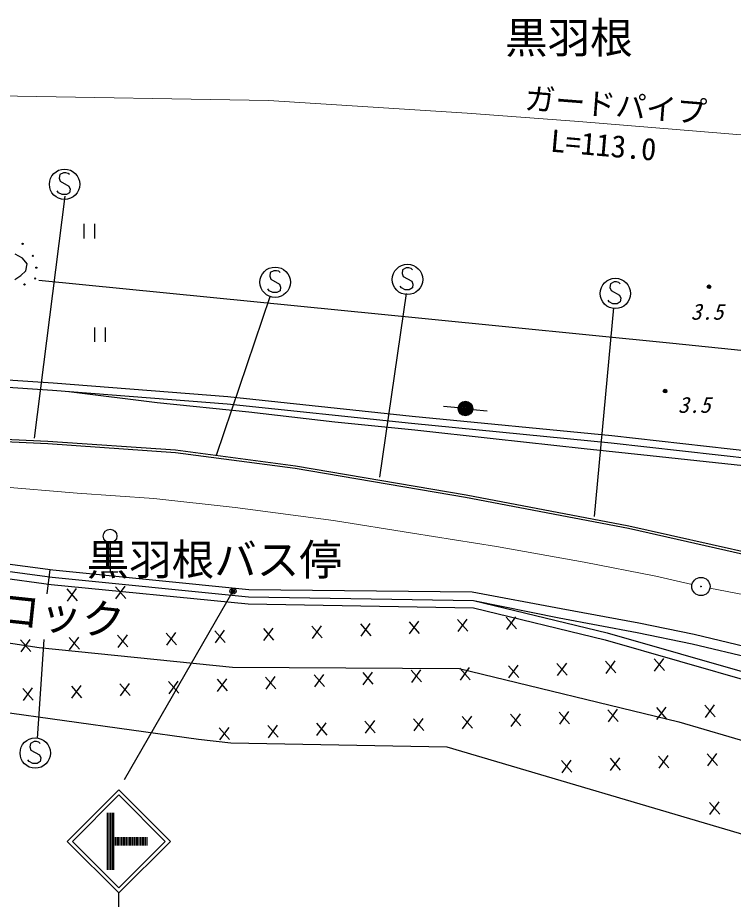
# Model space of a CAD drawing. Units: millimetres, scale not verified. Extents: x 40000 to 680000, y 20000 to 380000.
# Drawn here: x 416010 to 474901, y 259791 to 332373 of the extents above; entities that cross this region are included whole.
import ezdxf
from ezdxf.enums import TextEntityAlignment as Align

# ---------------------------------------------------------------- set-up
doc = ezdxf.new("R2010")
doc.units = ezdxf.units.MM
doc.header["$LTSCALE"] = 1000
doc.linetypes.add('CHAIN', pattern=[18.5, 12, -1.5, 3.5, -1.5])
for name, color, linetype, lineweight in [('M-BGD', 7, 'Continuous', 25), ('M-BGD-EXST', 7, 'Continuous', 25), ('M-BMK', 2, 'CHAIN', 13), ('M-BMK-SRVR', 3, 'Continuous', 25), ('M-STR-HTXT', 7, 'Continuous', 13), ('M-STR-STRC', 7, 'Continuous', 25)]:
    doc.layers.add(name, color=color, linetype=linetype, lineweight=lineweight)
doc.layers.add('M-BMK-HTXT', color=7, linetype='Continuous')
doc.styles.add('ＭＳ ゴシック', font='')
doc.styles.get('ＭＳ ゴシック').set_extended_font_data('MS Gothic')

msp = doc.modelspace()

# ---------------------------------------------------------------- linework, layer by layer
at = {"layer": 'M-BGD'}
for p, q in [((421463, 315405), (421463, 314205)), ((422375, 314205), (422375, 315405)), ((416410, 312578), (415813, 312892)), ((416787, 312106), (416410, 312578)), ((416693, 311541), (416787, 312106)), ((416285, 311133), (416693, 311541)), ((415782, 310818), (416285, 311133)), ((417747, 310755), (449552, 307614)), ((449552, 307614), (469908, 305574)), ((422322, 306877), (422322, 305677)), ((423234, 305677), (423234, 306877)), ((469908, 305574), (500779, 302378)), ((408326, 303049), (418924, 302297)), ((408300, 302449), (418879, 301699)), ((418924, 302297), (433303, 301181)), ((418879, 301699), (433248, 300583)), ((420218, 301595), (427497, 300703)), ((427497, 300703), (435036, 299917)), ((433248, 300583), (448421, 298979)), ((433303, 301181), (448482, 299576)), ((435036, 299917), (442097, 299103)), ((452258, 300244), (451063, 300352)), ((453452, 300124), (454645, 299993)), ((442097, 299103), (448694, 298435)), ((448482, 299576), (464907, 297972)), ((448421, 298979), (464844, 297376)), ((448694, 298435), (455133, 297728)), ((455133, 297728), (462631, 296906)), ((464907, 297972), (481741, 296070)), ((462631, 296906), (468050, 296317)), ((464844, 297376), (481676, 295473)), ((468050, 296317), (476513, 295435)), ((423619, 289132), (423619, 286752)), ((412204, 287816), (418914, 286913)), ((412126, 287221), (418844, 286317)), ((418914, 286913), (435043, 285308)), ((422989, 286752), (424249, 286752)), ((412047, 286626), (418774, 285721)), ((418844, 286317), (435008, 284708)), ((418774, 285721), (434973, 284109)), ((420058, 285340), (420904, 284378)), ((420105, 284341), (420857, 285377)), ((424054, 285525), (424899, 284564)), ((424100, 284526), (424853, 285563)), ((435043, 285308), (453403, 285105)), ((435008, 284708), (453528, 284399)), ((453403, 285105), (460723, 283743)), ((395059, 283894), (417771, 280529)), ((434973, 284109), (453518, 283799)), ((453518, 283799), (464366, 281146)), ((453528, 284399), (464520, 281726)), ((453528, 284399), (460571, 282958)), ((460723, 283743), (467128, 282556)), ((444218, 282459), (445064, 281497)), ((444265, 281460), (445017, 282496)), ((448214, 282645), (449059, 281683)), ((448260, 281646), (449013, 282682)), ((452209, 282831), (453055, 281869)), ((452256, 281832), (453009, 282868)), ((456205, 283016), (457051, 282055)), ((456252, 282018), (457004, 283054)), ((460571, 282958), (466974, 281771)), ((467128, 282556), (471673, 281614)), ((428235, 281716), (429081, 280754)), ((428282, 280717), (429034, 281753)), ((432231, 281901), (433077, 280940)), ((432278, 280902), (433030, 281939)), ((436227, 282087), (437072, 281125)), ((436273, 281088), (437026, 282124)), ((440222, 282273), (441068, 281311)), ((440269, 281274), (441022, 282310)), ((464520, 281726), (477764, 277924)), ((466974, 281771), (471500, 280832)), ((416248, 281158), (417094, 280196)), ((416295, 280159), (417047, 281195)), ((420244, 281344), (421090, 280382)), ((420290, 280345), (421043, 281381)), ((424240, 281530), (425085, 280568)), ((424286, 280531), (425039, 281567)), ((464366, 281146), (477609, 277344)), ((471673, 281614), (480796, 279455)), ((417771, 280529), (433681, 278908)), ((471500, 280832), (480617, 278675)), ((468378, 279578), (469224, 278617)), ((468424, 278579), (469177, 279615)), ((433681, 278908), (452348, 278794)), ((452348, 278794), (470405, 274415)), ((452395, 278835), (453241, 277873)), ((452442, 277836), (453194, 278872)), ((456391, 279021), (457237, 278059)), ((456437, 278022), (457190, 279058)), ((460387, 279207), (461232, 278245)), ((460433, 278208), (461186, 279244)), ((464382, 279392), (465228, 278431)), ((464429, 278394), (465181, 279430)), ((436413, 278092), (437258, 277130)), ((436459, 277093), (437212, 278129)), ((440408, 278277), (441254, 277316)), ((440455, 277278), (441207, 278315)), ((444404, 278463), (445250, 277501)), ((444450, 277464), (445203, 278500)), ((448400, 278649), (449245, 277687)), ((448446, 277650), (449199, 278686)), ((395859, 277862), (430896, 272977)), ((420430, 277348), (421275, 276386)), ((420476, 276349), (421229, 277385)), ((424426, 277534), (425271, 276572)), ((424472, 276535), (425225, 277571)), ((428421, 277720), (429267, 276758)), ((428468, 276721), (429220, 277757)), ((432417, 277906), (433262, 276944)), ((432463, 276907), (433216, 277943)), ((416434, 277162), (417280, 276201)), ((416481, 276163), (417233, 277199)), ((460572, 275211), (461418, 274249)), ((460619, 274212), (461372, 275248)), ((464568, 275397), (465414, 274435)), ((464615, 274398), (465367, 275434)), ((468564, 275583), (469409, 274621)), ((468610, 274584), (469363, 275620)), ((472560, 275768), (473405, 274807)), ((472606, 274770), (473359, 275806)), ((444590, 274468), (445435, 273506)), ((444636, 273469), (445389, 274505)), ((448585, 274653), (449431, 273692)), ((448632, 273654), (449385, 274691)), ((452581, 274839), (453427, 273877)), ((452628, 273840), (453380, 274876)), ((456577, 275025), (457422, 274063)), ((456623, 274026), (457376, 275062)), ((470405, 274415), (482805, 270752)), ((432603, 273910), (433448, 272948)), ((432649, 272911), (433402, 273947)), ((436598, 274096), (437444, 273134)), ((436645, 273097), (437398, 274133)), ((440594, 274282), (441440, 273320)), ((440641, 273283), (441393, 274319)), ((430896, 272977), (433548, 272683)), ((433548, 272683), (451319, 272346)), ((451319, 272346), (484857, 262450)), ((468750, 271587), (469595, 270625)), ((468796, 270588), (469549, 271624)), ((472745, 271773), (473591, 270811)), ((472792, 270774), (473545, 271810)), ((460758, 271215), (461604, 270253)), ((460805, 270216), (461557, 271252)), ((464754, 271401), (465600, 270439)), ((464800, 270402), (465553, 271438)), ((472931, 267777), (473777, 266815)), ((472978, 266778), (473730, 267814))]:
    msp.add_line(p, q, dxfattribs=at)
for centre, radius in [((416423, 313750), 50), ((417258, 312769), 50), ((417552, 311787), 50), ((417454, 310903), 50), ((416571, 310413), 50), ((472900, 310220), 150), ((472900, 310220), 90), ((472900, 310220), 30), ((469281, 301631), 150), ((469281, 301631), 90), ((469281, 301631), 30), ((452855, 300189), 600), ((452855, 300189), 528), ((452855, 300189), 456), ((452855, 300189), 384), ((452855, 300189), 312), ((452855, 300189), 240), ((452855, 300189), 168), ((452855, 300189), 96), ((452855, 300189), 24), ((423619, 289692), 560), ((433730, 285162), 250), ((433730, 285162), 150), ((433730, 285162), 50)]:
    msp.add_circle(centre, radius, dxfattribs=at)
at = {"layer": 'M-BGD-EXST'}
for p, q in [((419470, 319455), (419420, 319155)), ((419770, 319605), (419470, 319455)), ((419970, 319605), (419770, 319605)), ((420170, 319555), (419970, 319605)), ((420270, 319455), (420170, 319555)), ((419420, 319155), (419520, 318905)), ((419520, 318905), (420220, 318505)), ((419370, 317955), (419270, 318105)), ((419670, 317805), (419370, 317955)), ((420270, 317955), (420020, 317805)), ((420220, 318505), (420320, 318255)), ((420320, 318255), (420270, 317955)), ((419898, 317686), (417368, 297747)), ((420020, 317805), (419670, 317805)), ((436798, 311391), (436748, 311091)), ((437098, 311541), (436798, 311391)), ((437298, 311541), (437098, 311541)), ((437498, 311491), (437298, 311541)), ((437598, 311391), (437498, 311491)), ((447688, 311621), (447638, 311321)), ((447988, 311771), (447688, 311621)), ((448188, 311771), (447988, 311771)), ((448388, 311721), (448188, 311771)), ((448488, 311621), (448388, 311721)), ((436748, 311091), (436848, 310841)), ((436848, 310841), (437548, 310441)), ((447638, 311321), (447738, 311071)), ((447738, 311071), (448438, 310671)), ((448438, 310671), (448538, 310421)), ((436698, 309891), (436598, 310041)), ((437548, 310441), (437648, 310191)), ((437648, 310191), (437598, 309891)), ((447588, 310121), (447488, 310271)), ((447888, 309971), (447588, 310121)), ((448238, 309971), (447888, 309971)), ((448488, 310121), (448238, 309971)), ((448538, 310421), (448488, 310121)), ((464790, 310470), (464740, 310170)), ((464740, 310170), (464840, 309920)), ((465090, 310620), (464790, 310470)), ((465290, 310620), (465090, 310620)), ((465490, 310570), (465290, 310620)), ((465590, 310470), (465490, 310570)), ((436770, 309391), (432349, 296330)), ((436998, 309741), (436698, 309891)), ((437348, 309741), (436998, 309741)), ((437598, 309891), (437348, 309741)), ((447991, 309676), (445793, 294559)), ((464840, 309920), (465540, 309520)), ((465540, 309520), (465640, 309270)), ((465640, 309270), (465590, 308970)), ((465041, 308497), (463439, 291314)), ((464690, 308970), (464590, 309120)), ((464990, 308820), (464690, 308970)), ((465340, 308820), (464990, 308820)), ((465590, 308970), (465340, 308820)), ((418660, 286947), (418422, 284946)), ((418152, 281173), (417613, 273033)), ((417057, 272635), (417007, 272335)), ((417007, 272335), (417107, 272085)), ((417357, 272785), (417057, 272635)), ((417557, 272785), (417357, 272785)), ((417757, 272735), (417557, 272785)), ((417857, 272635), (417757, 272735)), ((417107, 272085), (417807, 271685)), ((417807, 271685), (417907, 271435)), ((416957, 271135), (416857, 271285)), ((417257, 270985), (416957, 271135)), ((417607, 270985), (417257, 270985)), ((417857, 271135), (417607, 270985)), ((417907, 271435), (417857, 271135))]:
    msp.add_line(p, q, dxfattribs=at)
for centre in [(419870, 318655), (437198, 310591), (448088, 310821), (465190, 309670), (417457, 271835)]:
    msp.add_circle(centre, 1250, dxfattribs=at)
at = {"layer": 'M-BMK'}
for p, q in [((413834, 293821), (420906, 293235)), ((420906, 293235), (427214, 292785)), ((427214, 292785), (433898, 292052)), ((433898, 292052), (441996, 290979)), ((441996, 290979), (448507, 289944)), ((448507, 289944), (455408, 288842)), ((455408, 288842), (462616, 287548)), ((462616, 287548), (468524, 286384)), ((468524, 286384), (471501, 285712)), ((472969, 285404), (488059, 282473))]:
    msp.add_line(p, q, dxfattribs=at)
at = {"layer": 'M-BMK-SRVR'}
for radius in [750, 30]:
    msp.add_circle((472233, 285547), radius, dxfattribs=at)
at = {"layer": 'M-STR-HTXT'}
for p, q in [((413937, 325948), (436663, 325559)), ((436663, 325559), (452994, 324521)), ((452994, 324521), (462197, 323831)), ((462197, 323831), (477918, 322527))]:
    msp.add_line(p, q, dxfattribs=at)
at = {"layer": 'M-STR-STRC'}
for p, q in [((409047, 297751), (418495, 297321)), ((409051, 297951), (418507, 297521)), ((418495, 297321), (428987, 296585)), ((418507, 297521), (429007, 296784)), ((428987, 296585), (438834, 295276)), ((429007, 296784), (438864, 295473)), ((438864, 295473), (452903, 293095)), ((438834, 295276), (452868, 292898)), ((452868, 292898), (466262, 290345)), ((452903, 293095), (466303, 290541)), ((466262, 290345), (480680, 287094)), ((466303, 290541), (480718, 287290)), ((433730, 285162), (424782, 269637)), ((420089, 264567), (424332, 268809)), ((424332, 268809), (428574, 264567)), ((424332, 268385), (420513, 264567)), ((428150, 264567), (424332, 268385)), ((423412, 262217), (423412, 266917)), ((423542, 262217), (423542, 266917)), ((423672, 262217), (423672, 266917)), ((423802, 262217), (423802, 266917)), ((423932, 262217), (423932, 266917)), ((424332, 260324), (420089, 264567)), ((420513, 264567), (424332, 260748)), ((424062, 264217), (424062, 264917)), ((424192, 264217), (424192, 264917)), ((424322, 264217), (424322, 264917)), ((424332, 260748), (428150, 264567)), ((428574, 264567), (424332, 260324)), ((424452, 264217), (424452, 264917)), ((424582, 264217), (424582, 264917)), ((424712, 264217), (424712, 264917)), ((424842, 264217), (424842, 264917)), ((424972, 264217), (424972, 264917)), ((425102, 264217), (425102, 264917)), ((425232, 264217), (425232, 264917)), ((425362, 264217), (425362, 264917)), ((425492, 264217), (425492, 264917)), ((425622, 264217), (425622, 264917)), ((425752, 264217), (425752, 264917)), ((425882, 264217), (425882, 264917)), ((426012, 264217), (426012, 264917)), ((426142, 264217), (426142, 264917)), ((426272, 264217), (426272, 264917)), ((426402, 264217), (426402, 264917)), ((426532, 264217), (426532, 264917)), ((426662, 264217), (426662, 264917)), ((424332, 257324), (424332, 260324))]:
    msp.add_line(p, q, dxfattribs=at)
for radius in [250, 150, 50]:
    msp.add_circle((433730, 285162), radius, dxfattribs=at)

# ---------------------------------------------------------------- texts
at = {"layer": 'M-BGD', "style": 'ＭＳ ゴシック', "oblique": 15}
for p in [(472737, 308164), (471683, 300495)]:
    msp.add_text('3.5', height=1320, dxfattribs=at).set_placement(p, align=Align.MIDDLE_CENTER)
at = {"layer": 'M-BGD', "style": 'ＭＳ ゴシック'}
msp.add_text('黒羽根バス停', height=2566, dxfattribs=at).set_placement((432183, 287758), align=Align.MIDDLE_CENTER)
msp.add_text('消波ブロック', height=2566, rotation=353.9, dxfattribs=at).set_placement((414351, 283771), align=Align.MIDDLE_CENTER)
at = {"layer": 'M-BMK-HTXT', "style": 'ＭＳ ゴシック'}
msp.add_text('黒羽根', height=2566, dxfattribs=at).set_placement((461368, 330716), align=Align.MIDDLE_CENTER)
at = {"layer": 'M-STR-HTXT', "style": 'ＭＳ ゴシック'}
for s, rotation, p in [('ガードパイプ', 355.5, (465229, 325170)), ('L=113.0', 355, (464217, 321882))]:
    msp.add_text(s, height=1833, rotation=rotation, dxfattribs=at).set_placement(p, align=Align.MIDDLE_CENTER)

doc.saveas('drawing.dxf')
